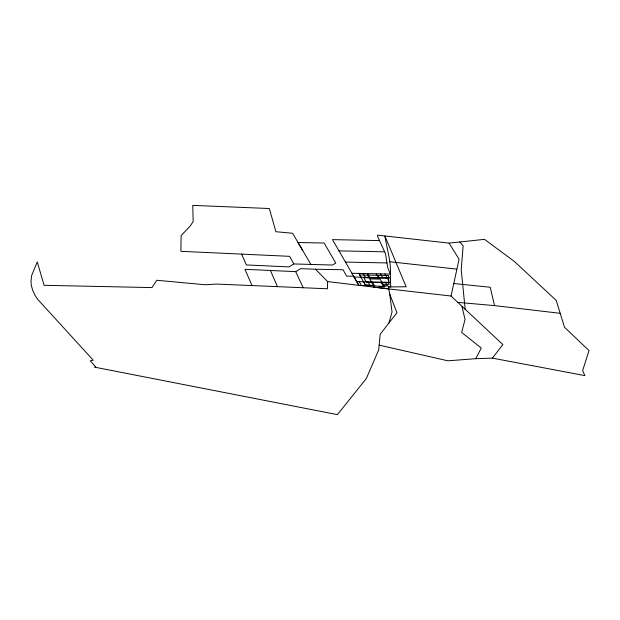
<?xml version="1.0" encoding="UTF-8"?>
<svg xmlns="http://www.w3.org/2000/svg" width="620" height="620" viewBox="0 0 620 620"><rect width="100%" height="100%" fill="white"/><g stroke="black" fill="none" stroke-linecap="round" stroke-linejoin="round"><path stroke-width="0.93" d="M252.022 285.58L244.962 269.312L295.724 271.645L300.685 268.638L315.503 269.227L327.631 281.581L327.445 288.773L216.597 284.076L205.15 284.751L156.798 280.263L151.954 287.595L44.09 285.301L37.278 261.919L31.705 275.388L31 280.767L31.264 285.2L32.674 290.245L35.045 295.376L37.618 299.251L93.264 360.251L90.233 360.825L95.689 366.947L94.744 367.179L337.412 414.633L366.296 378.595L378.712 349.905L380.153 334.281L396.947 312.736L389.755 294.19L388.368 286.928L390.732 286.905L390.329 274.063L351.912 273.265L332.483 239.622L379.517 240.599M451.042 296.035L459.094 259.175L449.066 243.125L377.565 235.143L377.743 236.716L385.477 253.65L387.756 267.762L390.437 274.327C391.088 261.229 386.857 248.728 384.927 236.065L406.178 286.789L388.36 286.921L388.763 288.935L451.042 296.035L502.828 344.55L492.427 358.128L475.749 358.693L447.873 360.809L379.153 345.123M388.965 322.966L392.034 312.038L389.755 294.19M475.749 358.693L481.283 348.053L461.644 332.436L465.054 319.509L461.978 306.621M310.984 264.624L298.034 242.521L324.159 243.024L335.761 263.105L332.39 265.035L293.81 263.942L288.951 266.894L246.349 264.934L241.661 254.123M449.066 243.125L484.514 239.351L514.259 261.353L556.233 300.421L564.518 327.275L589 350.571L582.606 370.729L584.923 375.627L492.427 358.128M315.503 269.227L343.015 269.747L346.727 276.171L353.601 276.195L358.879 285.324M338.985 250.875L384.648 251.821M345.449 262.074L386.981 262.95M354.097 277.07L390.453 277.822M356.725 281.635L390.592 282.333M388.825 282.774L366.451 282.309L363.824 277.745L387.454 278.233L388.748 280.519M379.045 286.3L384.253 286.409L377.952 275.311M457.986 302.389L494.558 305.606L560.216 313.325M453.832 283.542L490.219 287.254L494.558 305.606M456.669 269.111L389.6 261.733M327.631 281.581L388.763 288.935L373.178 287.037M459.815 241.978L463.148 245.776L461.218 269.785L465.209 309.62M302.754 250.55L292.586 233.26L275.908 231.717L269.336 208.522L192.766 205.367L193.177 221.557L190.053 226.23L181.11 235.608L180.9 251.325L289.587 256.324L293.81 263.942M351.912 273.265L358.841 285.316M384.904 273.955L387.066 277.752M380.564 273.862L382.726 277.667M385.315 282.224L387.469 286.029L383.129 285.936L380.974 282.139M376.224 273.769L379.246 279.093L370.558 278.915L367.536 273.591M372.287 281.953L374.441 285.758L361.421 285.487L359.259 281.681M367.528 275.094L373.519 285.634M363.196 273.498L365.351 277.303M367.947 281.868L370.101 285.665M358.848 273.412L361.01 277.21M363.599 281.774L365.761 285.58M295.724 271.645L303.211 287.742M270.428 270.483L277.45 286.657M388.593 275.528L359.631 274.931L365.126 284.619L384.873 287.006L383.54 284.65L388.887 284.758L388.593 275.528"/></g></svg>
